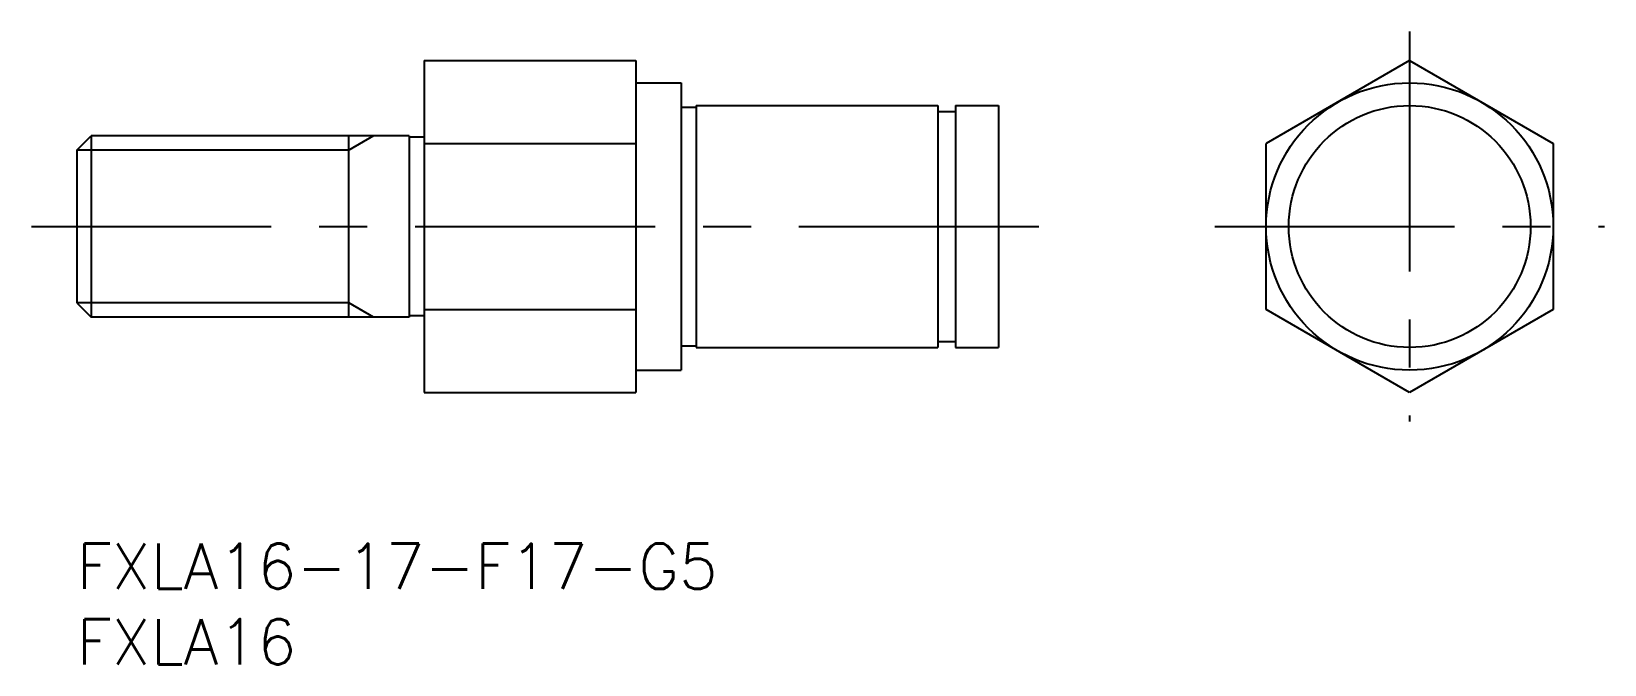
# Model space of a CAD drawing. Extents: x -3 to 101, y -8 to 34.
import ezdxf

# ---------------------------------------------------------------- set-up
doc = ezdxf.new("R2010")
doc.units = 0
doc.header["$LTSCALE"] = 0.5
doc.linetypes.add('CENTER', pattern=[50.8, 31.75, -6.35, 6.35, -6.35])
for name, color, linetype in [('MSM_CENTER', 1, 'CENTER'), ('MSM_CONTINUOUS', 7, 'CONTINUOUS'), ('MSM_NARROW', 5, 'CONTINUOUS'), ('MSM_PART_NUMBER', 7, 'CONTINUOUS')]:
    doc.layers.add(name, color=color, linetype=linetype)
doc.styles.get("Standard").update_dxf_attribs({"font": 'txt.shx', "height": 3, "bigfont": 'bigfont.shx'})

# ---------------------------------------------------------------- blocks, each defined once
blk = doc.blocks.new('*U9')
at = {"layer": 'MSM_PART_NUMBER'}
blk.add_text('FXLA16-17-F17-G5', height=3, dxfattribs=at).set_placement((0, -3))
blk = doc.blocks.new('*U10')
at = {"layer": 'MSM_PART_NUMBER'}
blk.add_text('FXLA16', height=3, dxfattribs=at).set_placement((0, -8))

msp = doc.modelspace()

# ---------------------------------------------------------------- linework, layer by layer
at = {"layer": 'MSM_CENTER'}
for p, q in [((88.22, 33.87), (88.22, 8.07)), ((-3, 20.97), (65.23, 20.97)), ((75.32, 20.97), (101.12, 20.97))]:
    msp.add_line(p, q, dxfattribs=at)
at = {"layer": 'MSM_CONTINUOUS'}
for p, q in [((23, 31.94), (23, 10)), ((23, 31.94), (37, 31.94)), ((37, 31.94), (37, 10)), ((88.22, 31.94), (78.72, 26.45)), ((88.22, 31.94), (97.72, 26.45)), ((37, 30.47), (40, 30.47)), ((40, 30.47), (40, 11.47)), ((40, 28.87), (41, 28.87)), ((41, 28.97), (57, 28.97)), ((41, 28.97), (41, 12.97)), ((57, 28.97), (57, 12.97)), ((57, 28.57), (58.15, 28.57)), ((58.15, 28.97), (61, 28.97)), ((58.15, 28.97), (58.15, 12.97)), ((61, 28.97), (61, 12.97)), ((0, 26.02), (0.95, 26.97)), ((0.95, 26.97), (0.95, 14.97)), ((22, 26.97), (0.95, 26.97)), ((18, 14.97), (18, 26.97)), ((22, 26.97), (22, 14.97)), ((23, 26.87), (22, 26.87)), ((23, 26.45), (37, 26.45)), ((78.72, 15.48), (78.72, 26.45)), ((97.72, 26.45), (97.72, 15.48)), ((0, 26.02), (0, 15.92)), ((0, 15.92), (0.95, 14.97)), ((22, 14.97), (0.95, 14.97)), ((23, 15.07), (22, 15.07)), ((23, 15.48), (37, 15.48)), ((88.22, 10), (78.72, 15.48)), ((97.72, 15.48), (88.22, 10)), ((40, 13.07), (41, 13.07)), ((41, 12.97), (57, 12.97)), ((57, 13.37), (58.15, 13.37)), ((58.15, 12.97), (61, 12.97)), ((37, 11.47), (40, 11.47)), ((23, 10), (37, 10))]:
    msp.add_line(p, q, dxfattribs=at)
for radius in [9.5, 8]:
    msp.add_circle((88.22, 20.97), radius, dxfattribs=at)
at = {"layer": 'MSM_NARROW'}
for p, q in [((19.64, 26.97), (18, 26.02)), ((18, 26.02), (0, 26.02)), ((18, 15.92), (0, 15.92)), ((19.64, 14.97), (18, 15.92))]:
    msp.add_line(p, q, dxfattribs=at)

# ---------------------------------------------------------------- block references
at = {"layer": 'MSM_CONTINUOUS'}
for name in ['*U9', '*U10']:
    msp.add_blockref(name, (0, 0), dxfattribs=at)

doc.saveas('drawing.dxf')
